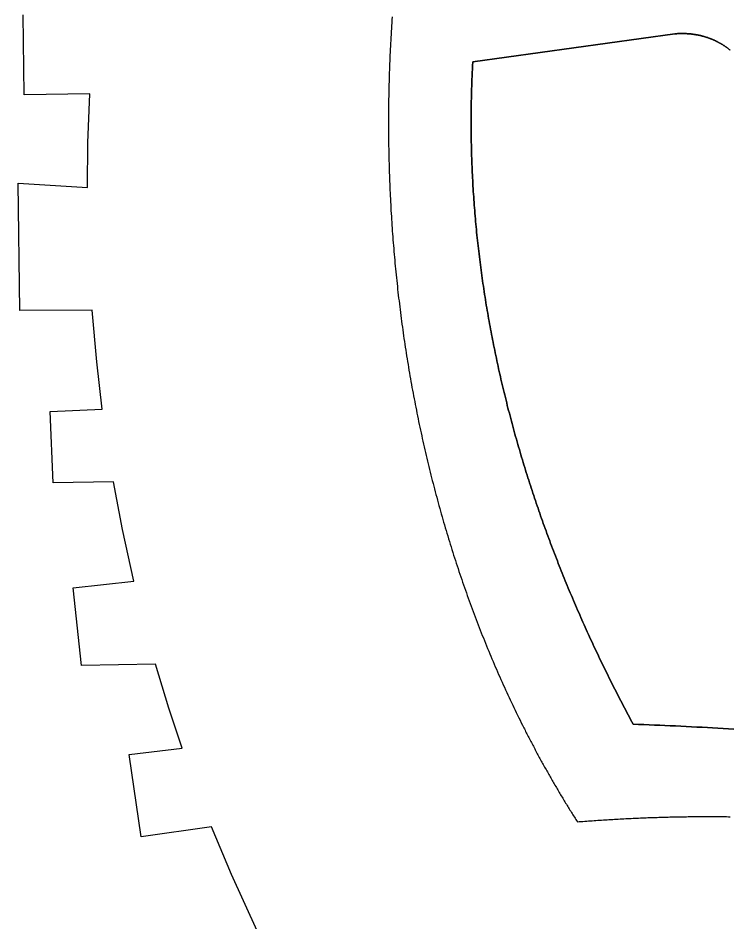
# Model space of a CAD drawing. Header units: millimetres. Extents: x -97041 to 275168, y -12500 to 263793.
# Drawn here: x 172 to 30171, y 91165 to 129284 of the extents above; entities that cross this region are included whole.
import ezdxf

# ---------------------------------------------------------------- set-up
doc = ezdxf.new("R2010")
doc.units = ezdxf.units.MM
doc.layers.add('CLOSED_AREAS', color=7, linetype='Continuous')
doc.layers.add('REGION_HOLES', color=7, linetype='Continuous')

msp = doc.modelspace()

# ---------------------------------------------------------------- linework, layer by layer
at = {"layer": 'CLOSED_AREAS'}
for points in [[(10248.85, 90824.544), (9163.043, 93201.822), (8323.646, 95211.533), (5355.166, 94788.976), (4860.292, 98265.531), (7087.032, 98532.338), (6529.639, 100213.84), (5968.282, 102063.036), (2846.711, 102003.891), (2498.833, 105284.799), (5051.255, 105555.44), (4571.161, 107735.297), (4189.776, 109745.538), (1654.638, 109708.868), (1520.819, 112713.803), (3719.308, 112811.71), (3484.819, 114801.71), (3291.373, 116979.048), (249.815, 116961.247), (172.13, 122331.858), (3093.675, 122142.652), (3112.662, 124032.019), (3189.103, 126091.826), (428.107, 126051.889), (379.311, 129425.379)], [(15936.382, 129334.321), (15927.924, 129210.977), (15919.702, 129087.607), (15911.717, 128964.214), (15903.968, 128840.797), (15896.456, 128717.357), (15889.181, 128593.895), (15882.143, 128470.413), (15875.342, 128346.909), (15868.777, 128223.387), (15862.45, 128099.845), (15856.359, 127976.285), (15850.506, 127852.708), (15844.89, 127729.115), (15839.511, 127605.505), (15834.369, 127481.881), (15829.464, 127358.243), (15824.797, 127234.591), (15820.367, 127110.926), (15816.175, 126987.25), (15812.22, 126863.562), (15808.503, 126739.865), (15805.023, 126616.157), (15801.782, 126492.441), (15798.777, 126368.717), (15796.011, 126244.985), (15793.483, 126121.247), (15791.192, 125997.503), (15789.139, 125873.755), (15787.325, 125750.002), (15785.748, 125626.245), (15784.41, 125502.487), (15783.309, 125378.726), (15782.447, 125254.964), (15781.824, 125131.202), (15781.438, 125007.44), (15781.291, 124883.68), (15781.383, 124759.921), (15781.713, 124636.166), (15782.281, 124512.414), (15783.089, 124388.666), (15784.134, 124264.923), (15785.419, 124141.186), (15786.942, 124017.456), (15788.704, 123893.733), (15790.706, 123770.019), (15792.946, 123646.313), (15795.425, 123522.617), (15798.143, 123398.931), (15801.1, 123275.257), (15804.296, 123151.595), (15807.732, 123027.946), (15811.407, 122904.31), (15815.321, 122780.688), (15819.475, 122657.082), (15823.868, 122533.492), (15828.501, 122409.918), (15833.373, 122286.362), (15838.484, 122162.824), (15843.836, 122039.304), (15849.427, 121915.805), (15855.258, 121792.326), (15861.329, 121668.869), (15867.639, 121545.433), (15874.19, 121422.021), (15880.981, 121298.631), (15888.011, 121175.267), (15895.282, 121051.927), (15902.793, 120928.614), (15910.544, 120805.327), (15918.535, 120682.068), (15926.767, 120558.836), (15935.239, 120435.634), (15943.952, 120312.462), (15952.905, 120189.32), (15962.098, 120066.21), (15971.533, 119943.131), (15981.207, 119820.086), (15991.123, 119697.074), (16001.279, 119574.096), (16011.676, 119451.154), (16022.314, 119328.248), (16033.193, 119205.378), (16044.313, 119082.546), (16055.674, 118959.752), (16067.277, 118836.998), (16079.12, 118714.283), (16091.204, 118591.608), (16103.53, 118468.975), (16116.097, 118346.385), (16128.905, 118223.837), (16141.955, 118101.332), (16155.247, 117978.873), (16168.779, 117856.458), (16182.554, 117734.089), (16196.57, 117611.768), (16210.828, 117489.493), (16225.327, 117367.267), (16240.069, 117245.09), (16255.052, 117122.963), (16270.277, 117000.887), (16285.744, 116878.862), (16301.454, 116756.889), (16317.405, 116634.969), (16333.598, 116513.103), (16350.034, 116391.291), (16366.712, 116269.534), (16383.632, 116147.834), (16400.795, 116026.19), (16418.2, 115904.604), (16435.847, 115783.076), (16453.737, 115661.608), (16471.87, 115540.199), (16490.245, 115418.851), (16508.863, 115297.564), (16527.724, 115176.34), (16546.827, 115055.178), (16566.173, 114934.08), (16585.763, 114813.047), (16605.595, 114692.079), (16625.67, 114571.177), (16645.989, 114450.342), (16666.55, 114329.574), (16687.355, 114208.875), (16708.403, 114088.245), (16729.694, 113967.685), (16751.228, 113847.196), (16773.006, 113726.778), (16795.028, 113606.432), (16817.293, 113486.159), (16839.801, 113365.96), (16862.554, 113245.836), (16885.549, 113125.787), (16908.789, 113005.814), (16932.272, 112885.918), (16956, 112766.099), (16979.971, 112646.359), (17004.186, 112526.698), (17028.645, 112407.117), (17053.348, 112287.617), (17078.296, 112168.198), (17103.487, 112048.862), (17128.923, 111929.609), (17154.603, 111810.439), (17180.528, 111691.354), (17206.696, 111572.354), (17233.11, 111453.44), (17259.767, 111334.614), (17286.67, 111215.875), (17313.817, 111097.224), (17341.208, 110978.663), (17368.845, 110860.191), (17396.726, 110741.811), (17424.852, 110623.522), (17453.223, 110505.325), (17481.839, 110387.221), (17510.7, 110269.211), (17539.806, 110151.296), (17569.157, 110033.476), (17598.753, 109915.752), (17628.595, 109798.125), (17658.681, 109680.596), (17689.013, 109563.165), (17719.591, 109445.834), (17750.414, 109328.602), (17781.482, 109211.472), (17812.796, 109094.443), (17844.356, 108977.516), (17876.161, 108860.692), (17908.212, 108743.972), (17940.509, 108627.357), (17973.052, 108510.847), (18005.84, 108394.444), (18038.875, 108278.147), (18072.155, 108161.958), (18105.682, 108045.878), (18139.454, 107929.907), (18173.473, 107814.046), (18207.738, 107698.296), (18242.249, 107582.657), (18277.007, 107467.131), (18312.011, 107351.717), (18347.262, 107236.418), (18382.759, 107121.234), (18418.502, 107006.164), (18454.492, 106891.212), (18490.729, 106776.376), (18527.212, 106661.657), (18563.943, 106547.058), (18600.92, 106432.578), (18638.144, 106318.217), (18675.615, 106203.978), (18713.333, 106089.86), (18751.298, 105975.865), (18789.51, 105861.993), (18827.969, 105748.244), (18866.675, 105634.621), (18905.629, 105521.123), (18944.83, 105407.751), (18984.278, 105294.506), (19023.974, 105181.389), (19063.917, 105068.4), (19104.108, 104955.541), (19144.547, 104842.812), (19185.233, 104730.214), (19226.167, 104617.748), (19267.348, 104505.414), (19308.778, 104393.213), (19350.455, 104281.146), (19392.38, 104169.214), (19434.553, 104057.417), (19476.974, 103945.757), (19519.644, 103834.234), (19562.561, 103722.848), (19605.727, 103611.601), (19649.141, 103500.494), (19692.803, 103389.526), (19736.713, 103278.7), (19780.872, 103168.015), (19825.28, 103057.473), (19869.936, 102947.074), (19914.841, 102836.819), (19959.994, 102726.709), (20005.396, 102616.744), (20051.047, 102506.925), (20096.946, 102397.254), (20143.094, 102287.731), (20189.492, 102178.356), (20236.138, 102069.13), (20283.033, 101960.055), (20330.178, 101851.131), (20377.571, 101742.358), (20425.214, 101633.738), (20473.106, 101525.271), (20521.247, 101416.958), (20569.638, 101308.8), (20618.278, 101200.798), (20667.168, 101092.952), (20716.307, 100985.263), (20765.695, 100877.732), (20815.334, 100770.359), (20865.221, 100663.146), (20915.359, 100556.094), (20965.747, 100449.202), (21016.384, 100342.472), (21067.271, 100235.904), (21118.409, 100129.5), (21169.796, 100023.26), (21221.433, 99917.185), (21273.321, 99811.275), (21325.458, 99705.531), (21377.846, 99599.955), (21430.484, 99494.547), (21483.373, 99389.308), (21509.911, 99336.751), (21536.512, 99284.237), (21563.175, 99231.766), (21589.901, 99179.338), (21616.69, 99126.952), (21643.541, 99074.609), (21670.455, 99022.309), (21697.432, 98970.052), (21724.471, 98917.838), (21751.573, 98865.667), (21778.737, 98813.54), (21805.965, 98761.456), (21833.255, 98709.416), (21860.607, 98657.419), (21888.023, 98605.466), (21915.501, 98553.557), (21943.041, 98501.692), (21970.645, 98449.87), (21998.311, 98398.093), (22026.04, 98346.36), (22053.831, 98294.671), (22081.686, 98243.027), (22109.603, 98191.427), (22137.583, 98139.872), (22165.626, 98088.362), (22193.731, 98036.896), (22221.899, 97985.475), (22250.13, 97934.099), (22278.424, 97882.768), (22306.781, 97831.483), (22335.2, 97780.242), (22363.682, 97729.047), (22392.227, 97677.898), (22420.835, 97626.794), (22449.506, 97575.735), (22478.24, 97524.722), (22507.036, 97473.756), (22535.895, 97422.835), (22564.817, 97371.96), (22593.802, 97321.131), (22622.85, 97270.349), (22651.961, 97219.613), (22681.135, 97168.923), (22710.371, 97118.28), (22739.671, 97067.683), (22769.033, 97017.133), (22798.458, 96966.63), (22827.947, 96916.174), (22857.498, 96865.765), (22887.112, 96815.402), (22916.789, 96765.087), (22946.529, 96714.82), (22976.332, 96664.6), (23006.198, 96614.427), (23036.126, 96564.302), (23066.118, 96514.224), (23096.173, 96464.194), (23126.291, 96414.212), (23156.472, 96364.279), (23186.716, 96314.393), (23217.023, 96264.555), (23247.392, 96214.765), (23277.825, 96165.024), (23308.321, 96115.332), (23338.88, 96065.688), (23369.502, 96016.092), (23400.187, 95966.545), (23430.936, 95917.047), (23461.747, 95867.598), (23492.621, 95818.198), (23523.559, 95768.848), (23554.559, 95719.546), (23585.623, 95670.294), (23616.749, 95621.091), (23647.939, 95571.937), (23679.192, 95522.833), (23710.508, 95473.779), (23741.887, 95424.775), (23820.515, 95431.013), (23899.12, 95437.162), (23977.702, 95443.221), (24056.26, 95449.19), (24134.796, 95455.07), (24213.307, 95460.86), (24291.796, 95466.561), (24370.261, 95472.172), (24448.702, 95477.694), (24527.12, 95483.126), (24605.514, 95488.469), (24683.885, 95493.722), (24762.233, 95498.886), (24840.556, 95503.96), (24918.856, 95508.945), (24997.132, 95513.841), (25075.385, 95518.647), (25153.614, 95523.364), (25231.818, 95527.991), (25309.999, 95532.529), (25388.157, 95536.978), (25466.29, 95541.338), (25544.399, 95545.608), (25622.484, 95549.789), (25700.546, 95553.88), (25778.583, 95557.883), (25856.596, 95561.796), (25934.585, 95565.619), (26012.549, 95569.354), (26090.49, 95572.999), (26168.406, 95576.555), (26246.298, 95580.022), (26324.166, 95583.4), (26402.009, 95586.689), (26479.828, 95589.888), (26557.623, 95592.999), (26635.393, 95596.02), (26713.139, 95598.952), (26790.86, 95601.795), (26868.556, 95604.549), (26946.228, 95607.214), (27023.875, 95609.79), (27101.498, 95612.277), (27179.096, 95614.674), (27256.669, 95616.983), (27334.217, 95619.203), (27411.741, 95621.334), (27489.24, 95623.376), (27566.713, 95625.329), (27644.162, 95627.193), (27721.586, 95628.968), (27798.985, 95630.654), (27876.359, 95632.251), (27953.708, 95633.759), (28031.032, 95635.179), (28108.33, 95636.509), (28185.604, 95637.751), (28262.852, 95638.904), (28340.075, 95639.968), (28417.273, 95640.943), (28494.445, 95641.83), (28571.593, 95642.628), (28648.714, 95643.337), (28725.811, 95643.957), (28802.881, 95644.488), (28879.927, 95644.931), (28956.947, 95645.285), (29033.941, 95645.55), (29110.91, 95645.727), (29187.853, 95645.815), (29264.77, 95645.814), (29341.662, 95645.725), (29418.528, 95645.547), (29495.368, 95645.281), (29572.182, 95644.926), (29648.971, 95644.482), (29725.734, 95643.95), (29802.47, 95643.329), (29879.181, 95642.619), (29955.866, 95641.822), (30032.525, 95640.935), (30109.157, 95639.96), (30185.764, 95638.897)], [(30179.058, 127940.008), (30162.459, 127952.94), (30145.795, 127965.773), (30129.064, 127978.508), (30112.267, 127991.142), (30095.402, 128003.676), (30078.469, 128016.108), (30061.468, 128028.439), (30044.398, 128040.666), (30027.259, 128052.791), (30010.05, 128064.811), (29992.771, 128076.726), (29975.421, 128088.536), (29958, 128100.24), (29940.507, 128111.837), (29922.942, 128123.326), (29905.305, 128134.707), (29887.594, 128145.979), (29869.81, 128157.141), (29851.952, 128168.193), (29834.02, 128179.134), (29816.012, 128189.963), (29797.929, 128200.68), (29779.77, 128211.283), (29761.534, 128221.773), (29743.222, 128232.148), (29724.832, 128242.408), (29706.364, 128252.552), (29687.818, 128262.579), (29669.193, 128272.489), (29650.489, 128282.281), (29631.705, 128291.954), (29612.84, 128301.508), (29593.895, 128310.942), (29574.869, 128320.255), (29555.761, 128329.446), (29536.571, 128338.515), (29517.298, 128347.461), (29497.942, 128356.284), (29478.502, 128364.982), (29458.978, 128373.556), (29439.37, 128382.003), (29419.676, 128390.324), (29399.897, 128398.518), (29380.032, 128406.585), (29360.081, 128414.523), (29340.042, 128422.331), (29319.917, 128430.01), (29299.703, 128437.558), (29279.4, 128444.975), (29259.009, 128452.26), (29238.529, 128459.413), (29217.958, 128466.432), (29197.298, 128473.317), (29176.546, 128480.067), (29155.703, 128486.682), (29134.769, 128493.16), (29113.742, 128499.502), (29092.622, 128505.706), (29071.41, 128511.772), (29050.103, 128517.699), (29028.703, 128523.487), (29007.207, 128529.134), (28985.617, 128534.64), (28963.931, 128540.004), (28942.149, 128545.226), (28920.271, 128550.305), (28898.295, 128555.24), (28876.222, 128560.03), (28854.051, 128564.676), (28831.781, 128569.175), (28809.413, 128573.528), (28786.945, 128577.734), (28764.377, 128581.791), (28741.709, 128585.7), (28718.94, 128589.46), (28696.069, 128593.069), (28673.097, 128596.528), (28650.022, 128599.835), (28626.845, 128602.99), (28603.564, 128605.992), (28580.18, 128608.84), (28556.692, 128611.535), (28533.098, 128614.074), (28509.4, 128616.458), (28485.596, 128618.685), (28461.686, 128620.756), (28437.669, 128622.668), (28413.545, 128624.422), (28389.314, 128626.017), (28364.974, 128627.453), (28340.526, 128628.727), (28315.969, 128629.841), (28291.303, 128630.792), (28266.526, 128631.581), (28241.639, 128632.207), (28216.642, 128632.668), (28191.532, 128632.965), (28166.311, 128633.097), (28140.978, 128633.062), (28115.532, 128632.861), (28089.972, 128632.492), (28064.299, 128631.955), (28038.511, 128631.249), (28012.609, 128630.373), (27986.591, 128629.327), (27960.458, 128628.11), (27934.208, 128626.722), (27907.842, 128625.161), (27881.359, 128623.427), (27854.758, 128621.519), (19335.24, 127446.413), (19331.973, 127387.748), (19328.785, 127329.092), (19325.673, 127270.447), (19322.64, 127211.811), (19319.684, 127153.186), (19316.805, 127094.571), (19314.003, 127035.965), (19311.278, 126977.37), (19308.631, 126918.785), (19306.061, 126860.211), (19303.567, 126801.647), (19301.151, 126743.093), (19298.811, 126684.549), (19296.548, 126626.016), (19294.361, 126567.493), (19292.252, 126508.981), (19290.218, 126450.479), (19288.261, 126391.988), (19286.38, 126333.507), (19284.576, 126275.037), (19282.848, 126216.577), (19281.195, 126158.129), (19279.619, 126099.691), (19278.119, 126041.264), (19276.695, 125982.847), (19275.346, 125924.442), (19274.073, 125866.047), (19272.876, 125807.663), (19271.754, 125749.29), (19270.708, 125690.929), (19269.737, 125632.578), (19268.841, 125574.238), (19268.021, 125515.91), (19267.276, 125457.592), (19266.01, 125340.991), (19265.045, 125224.434), (19264.378, 125107.923), (19264.01, 124991.458), (19263.94, 124875.038), (19264.167, 124758.665), (19264.69, 124642.338), (19265.51, 124526.058), (19266.625, 124409.825), (19268.034, 124293.64), (19269.738, 124177.502), (19271.735, 124061.412), (19274.025, 123945.37), (19276.607, 123829.377), (19279.481, 123713.433), (19282.646, 123597.538), (19286.101, 123481.693), (19289.846, 123365.897), (19293.88, 123250.151), (19298.202, 123134.456), (19302.813, 123018.811), (19307.71, 122903.217), (19312.895, 122787.675), (19318.365, 122672.184), (19324.121, 122556.745), (19330.161, 122441.358), (19336.486, 122326.023), (19343.094, 122210.741), (19349.985, 122095.513), (19357.159, 121980.337), (19364.614, 121865.215), (19372.35, 121750.148), (19380.366, 121635.134), (19388.663, 121520.175), (19397.238, 121405.27), (19406.092, 121290.421), (19415.224, 121175.627), (19424.633, 121060.889), (19434.319, 120946.207), (19444.281, 120831.581), (19454.519, 120717.012), (19465.031, 120602.5), (19475.818, 120488.045), (19486.878, 120373.647), (19498.211, 120259.307), (19509.817, 120145.026), (19521.694, 120030.802), (19533.842, 119916.638), (19546.261, 119802.532), (19558.95, 119688.485), (19571.908, 119574.499), (19585.134, 119460.572), (19598.629, 119346.705), (19612.39, 119232.898), (19626.419, 119119.153), (19640.714, 119005.468), (19655.274, 118891.845), (19670.099, 118778.283), (19685.189, 118664.784), (19700.542, 118551.346), (19716.158, 118437.972), (19732.036, 118324.66), (19748.177, 118211.411), (19764.578, 118098.225), (19781.24, 117985.104), (19798.162, 117872.046), (19815.343, 117759.053), (19832.783, 117646.124), (19850.481, 117533.26), (19868.436, 117420.462), (19886.649, 117307.729), (19905.117, 117195.061), (19923.841, 117082.46), (19942.82, 116969.926), (19962.053, 116857.457), (19981.54, 116745.056), (20001.28, 116632.723), (20021.272, 116520.457), (20041.517, 116408.258), (20062.012, 116296.128), (20082.758, 116184.067), (20103.754, 116072.074), (20125, 115960.15), (20146.494, 115848.296), (20168.236, 115736.511), (20190.226, 115624.796), (20212.463, 115513.152), (20234.945, 115401.578), (20257.674, 115290.075), (20280.647, 115178.643), (20303.865, 115067.283), (20327.327, 114955.994), (20351.032, 114844.778), (20374.979, 114733.633), (20399.168, 114622.562), (20423.599, 114511.563), (20448.27, 114400.638), (20473.181, 114289.786), (20498.332, 114179.008), (20523.721, 114068.304), (20549.349, 113957.674), (20575.214, 113847.12), (20601.316, 113736.64), (20627.654, 113626.235), (20654.228, 113515.907), (20681.037, 113405.654), (20708.081, 113295.477), (20735.358, 113185.377), (20762.868, 113075.354), (20790.612, 112965.407), (20818.587, 112855.538), (20846.793, 112745.747), (20875.23, 112636.034), (20903.897, 112526.399), (20932.794, 112416.843), (20961.919, 112307.366), (20991.273, 112197.967), (21020.855, 112088.649), (21050.663, 111979.41), (21080.698, 111870.251), (21110.958, 111761.172), (21141.444, 111652.174), (21172.154, 111543.257), (21203.087, 111434.422), (21234.245, 111325.668), (21265.624, 111216.996), (21297.226, 111108.405), (21329.05, 110999.898), (21361.093, 110891.473), (21393.358, 110783.131), (21425.841, 110674.873), (21458.544, 110566.698), (21491.465, 110458.607), (21524.603, 110350.6), (21557.959, 110242.678), (21591.531, 110134.841), (21625.318, 110027.089), (21659.321, 109919.422), (21693.539, 109811.841), (21727.97, 109704.346), (21762.615, 109596.937), (21797.473, 109489.615), (21832.542, 109382.38), (21867.823, 109275.232), (21903.315, 109168.172), (21939.017, 109061.199), (21974.928, 108954.314), (22011.049, 108847.518), (22047.378, 108740.811), (22083.914, 108634.192), (22120.658, 108527.663), (22157.608, 108421.223), (22194.764, 108314.874), (22232.126, 108208.614), (22269.691, 108102.445), (22307.461, 107996.367), (22345.435, 107890.379), (22383.61, 107784.483), (22421.989, 107678.679), (22460.568, 107572.967), (22499.349, 107467.347), (22538.33, 107361.82), (22577.51, 107256.385), (22616.889, 107151.043), (22656.467, 107045.795), (22696.243, 106940.641), (22736.216, 106835.581), (22776.385, 106730.615), (22816.75, 106625.744), (22857.311, 106520.968), (22898.066, 106416.286), (22939.015, 106311.701), (22980.158, 106207.211), (23021.493, 106102.817), (23063.021, 105998.52), (23104.74, 105894.32), (23146.65, 105790.216), (23188.751, 105686.21), (23231.041, 105582.302), (23273.52, 105478.491), (23316.188, 105374.778), (23359.043, 105271.165), (23402.086, 105167.649), (23445.315, 105064.233), (23488.731, 104960.917), (23532.331, 104857.7), (23576.117, 104754.583), (23620.086, 104651.566), (23664.239, 104548.65), (23708.575, 104445.834), (23753.093, 104343.12), (23797.793, 104240.508), (23842.673, 104137.997), (23887.735, 104035.588), (23932.975, 103933.282), (23978.395, 103831.078), (24023.994, 103728.977), (24069.77, 103626.979), (24115.724, 103525.085), (24161.854, 103423.295), (24208.161, 103321.609), (24254.642, 103220.027), (24301.299, 103118.551), (24348.13, 103017.179), (24395.134, 102915.912), (24442.311, 102814.751), (24489.66, 102713.697), (24537.182, 102612.748), (24584.874, 102511.906), (24632.736, 102411.17), (24680.769, 102310.542), (24728.97, 102210.021), (24777.341, 102109.608), (24825.879, 102009.303), (24874.584, 101909.106), (24923.457, 101809.018), (24972.495, 101709.038), (25021.699, 101609.168), (25071.067, 101509.408), (25120.6, 101409.757), (25170.296, 101310.216), (25220.156, 101210.786), (25270.178, 101111.466), (25320.361, 101012.257), (25370.706, 100913.16), (25421.211, 100814.174), (25471.876, 100715.3), (25522.7, 100616.538), (25573.683, 100517.889), (25624.824, 100419.352), (25676.122, 100320.929), (25727.577, 100222.618), (25779.188, 100124.422), (25830.955, 100026.339), (25882.876, 99928.371), (25934.952, 99830.517), (25987.182, 99732.778), (26039.564, 99635.154), (26092.099, 99537.646), (26316.137, 99528.787), (26540.1, 99519.748), (26763.985, 99510.521), (26987.791, 99501.102), (27211.515, 99491.486), (27435.155, 99481.668), (27658.709, 99471.642), (27882.175, 99461.403), (28105.55, 99450.945), (28328.833, 99440.264), (28552.021, 99429.354), (28775.112, 99418.21), (28998.104, 99406.826), (29220.995, 99395.198), (29443.782, 99383.32), (29666.463, 99371.187), (29889.036, 99358.793), (30111.5, 99346.134), (30333.851, 99333.203)]]:
    msp.add_lwpolyline(points, dxfattribs=at)
at = {"layer": 'REGION_HOLES'}
msp.add_lwpolyline([(30333.851, 99333.203), (30111.5, 99346.134), (29889.036, 99358.793), (29666.463, 99371.187), (29443.782, 99383.32), (29220.995, 99395.198), (28998.104, 99406.826), (28775.112, 99418.21), (28552.021, 99429.354), (28328.833, 99440.264), (28105.55, 99450.945), (27882.175, 99461.403), (27658.709, 99471.642), (27435.155, 99481.668), (27211.515, 99491.486), (26987.791, 99501.102), (26763.985, 99510.521), (26540.1, 99519.748), (26316.137, 99528.787), (26092.099, 99537.646), (26039.564, 99635.154), (25987.182, 99732.778), (25934.952, 99830.517), (25882.876, 99928.371), (25830.955, 100026.339), (25779.188, 100124.422), (25727.577, 100222.618), (25676.122, 100320.929), (25624.824, 100419.352), (25573.683, 100517.889), (25522.7, 100616.538), (25471.876, 100715.3), (25421.211, 100814.174), (25370.706, 100913.16), (25320.361, 101012.257), (25270.178, 101111.466), (25220.156, 101210.786), (25170.296, 101310.216), (25120.6, 101409.757), (25071.067, 101509.408), (25021.699, 101609.168), (24972.495, 101709.038), (24923.457, 101809.018), (24874.584, 101909.106), (24825.879, 102009.303), (24777.341, 102109.608), (24728.97, 102210.021), (24680.769, 102310.542), (24632.736, 102411.17), (24584.874, 102511.906), (24537.182, 102612.748), (24489.66, 102713.697), (24442.311, 102814.751), (24395.134, 102915.912), (24348.13, 103017.179), (24301.299, 103118.551), (24254.642, 103220.027), (24208.161, 103321.609), (24161.854, 103423.295), (24115.724, 103525.085), (24069.77, 103626.979), (24023.994, 103728.977), (23978.395, 103831.078), (23932.975, 103933.282), (23887.735, 104035.588), (23842.673, 104137.997), (23797.793, 104240.508), (23753.093, 104343.12), (23708.575, 104445.834), (23664.239, 104548.65), (23620.086, 104651.566), (23576.117, 104754.583), (23532.331, 104857.7), (23488.731, 104960.917), (23445.315, 105064.233), (23402.086, 105167.649), (23359.043, 105271.165), (23316.188, 105374.778), (23273.52, 105478.491), (23231.041, 105582.302), (23188.751, 105686.21), (23146.65, 105790.216), (23104.74, 105894.32), (23063.021, 105998.52), (23021.493, 106102.817), (22980.158, 106207.211), (22939.015, 106311.701), (22898.066, 106416.286), (22857.311, 106520.968), (22816.75, 106625.744), (22776.385, 106730.615), (22736.216, 106835.581), (22696.243, 106940.641), (22656.467, 107045.795), (22616.889, 107151.043), (22577.51, 107256.385), (22538.33, 107361.82), (22499.349, 107467.347), (22460.568, 107572.967), (22421.989, 107678.679), (22383.61, 107784.483), (22345.435, 107890.379), (22307.461, 107996.367), (22269.691, 108102.445), (22232.126, 108208.614), (22194.764, 108314.874), (22157.608, 108421.223), (22120.658, 108527.663), (22083.914, 108634.192), (22047.378, 108740.811), (22011.049, 108847.518), (21974.928, 108954.314), (21939.017, 109061.199), (21903.315, 109168.172), (21867.823, 109275.232), (21832.542, 109382.38), (21797.473, 109489.615), (21762.615, 109596.937), (21727.97, 109704.346), (21693.539, 109811.841), (21659.321, 109919.422), (21625.318, 110027.089), (21591.531, 110134.841), (21557.959, 110242.678), (21524.603, 110350.6), (21491.465, 110458.607), (21458.544, 110566.698), (21425.841, 110674.873), (21393.358, 110783.131), (21361.093, 110891.473), (21329.05, 110999.898), (21297.226, 111108.405), (21265.624, 111216.996), (21234.245, 111325.668), (21203.087, 111434.422), (21172.154, 111543.257), (21141.444, 111652.174), (21110.958, 111761.172), (21080.698, 111870.251), (21050.663, 111979.41), (21020.855, 112088.649), (20991.273, 112197.967), (20961.919, 112307.366), (20932.794, 112416.843), (20903.897, 112526.399), (20875.23, 112636.034), (20846.793, 112745.747), (20818.587, 112855.538), (20790.612, 112965.407), (20762.868, 113075.354), (20735.358, 113185.377), (20708.081, 113295.477), (20681.037, 113405.654), (20654.228, 113515.907), (20627.654, 113626.235), (20601.316, 113736.64), (20575.214, 113847.12), (20549.349, 113957.674), (20523.721, 114068.304), (20498.332, 114179.008), (20473.181, 114289.786), (20448.27, 114400.638), (20423.599, 114511.563), (20399.168, 114622.562), (20374.979, 114733.633), (20351.032, 114844.778), (20327.327, 114955.994), (20303.865, 115067.283), (20280.647, 115178.643), (20257.674, 115290.075), (20234.945, 115401.578), (20212.463, 115513.152), (20190.226, 115624.796), (20168.236, 115736.511), (20146.494, 115848.296), (20125, 115960.15), (20103.754, 116072.074), (20082.758, 116184.067), (20062.012, 116296.128), (20041.517, 116408.258), (20021.272, 116520.457), (20001.28, 116632.723), (19981.54, 116745.056), (19962.053, 116857.457), (19942.82, 116969.926), (19923.841, 117082.46), (19905.117, 117195.061), (19886.649, 117307.729), (19868.436, 117420.462), (19850.481, 117533.26), (19832.783, 117646.124), (19815.343, 117759.053), (19798.162, 117872.046), (19781.24, 117985.104), (19764.578, 118098.225), (19748.177, 118211.411), (19732.036, 118324.66), (19716.158, 118437.972), (19700.542, 118551.346), (19685.189, 118664.784), (19670.099, 118778.283), (19655.274, 118891.845), (19640.714, 119005.468), (19626.419, 119119.153), (19612.39, 119232.898), (19598.629, 119346.705), (19585.134, 119460.572), (19571.908, 119574.499), (19558.95, 119688.485), (19546.261, 119802.532), (19533.842, 119916.638), (19521.694, 120030.802), (19509.817, 120145.026), (19498.211, 120259.307), (19486.878, 120373.647), (19475.818, 120488.045), (19465.031, 120602.5), (19454.519, 120717.012), (19444.281, 120831.581), (19434.319, 120946.207), (19424.633, 121060.889), (19415.224, 121175.627), (19406.092, 121290.421), (19397.238, 121405.27), (19388.663, 121520.175), (19380.366, 121635.134), (19372.35, 121750.148), (19364.614, 121865.215), (19357.159, 121980.337), (19349.985, 122095.513), (19343.094, 122210.741), (19336.486, 122326.023), (19330.161, 122441.358), (19324.121, 122556.745), (19318.365, 122672.184), (19312.895, 122787.675), (19307.71, 122903.217), (19302.813, 123018.811), (19298.202, 123134.456), (19293.88, 123250.151), (19289.846, 123365.897), (19286.101, 123481.693), (19282.646, 123597.538), (19279.481, 123713.433), (19276.607, 123829.377), (19274.025, 123945.37), (19271.735, 124061.412), (19269.738, 124177.502), (19268.034, 124293.64), (19266.625, 124409.825), (19265.51, 124526.058), (19264.69, 124642.338), (19264.167, 124758.665), (19263.94, 124875.038), (19264.01, 124991.458), (19264.378, 125107.923), (19265.045, 125224.434), (19266.01, 125340.991), (19267.276, 125457.592), (19268.021, 125515.91), (19268.841, 125574.238), (19269.737, 125632.578), (19270.708, 125690.929), (19271.754, 125749.29), (19272.876, 125807.663), (19274.073, 125866.047), (19275.346, 125924.442), (19276.695, 125982.847), (19278.119, 126041.264), (19279.619, 126099.691), (19281.195, 126158.129), (19282.848, 126216.577), (19284.576, 126275.037), (19286.38, 126333.507), (19288.261, 126391.988), (19290.218, 126450.479), (19292.252, 126508.981), (19294.361, 126567.493), (19296.548, 126626.016), (19298.811, 126684.549), (19301.151, 126743.093), (19303.567, 126801.647), (19306.061, 126860.211), (19308.631, 126918.785), (19311.278, 126977.37), (19314.003, 127035.965), (19316.805, 127094.571), (19319.684, 127153.186), (19322.64, 127211.811), (19325.673, 127270.447), (19328.785, 127329.092), (19331.973, 127387.748), (19335.24, 127446.413), (27854.758, 128621.519), (27881.359, 128623.427), (27907.842, 128625.161), (27934.208, 128626.722), (27960.458, 128628.11), (27986.591, 128629.327), (28012.609, 128630.373), (28038.511, 128631.249), (28064.299, 128631.955), (28089.972, 128632.492), (28115.532, 128632.861), (28140.978, 128633.062), (28166.311, 128633.097), (28191.532, 128632.965), (28216.642, 128632.668), (28241.639, 128632.207), (28266.526, 128631.581), (28291.303, 128630.792), (28315.969, 128629.841), (28340.526, 128628.727), (28364.974, 128627.453), (28389.314, 128626.017), (28413.545, 128624.422), (28437.669, 128622.668), (28461.686, 128620.756), (28485.596, 128618.685), (28509.4, 128616.458), (28533.098, 128614.074), (28556.692, 128611.535), (28580.18, 128608.84), (28603.564, 128605.992), (28626.845, 128602.99), (28650.022, 128599.835), (28673.097, 128596.528), (28696.069, 128593.069), (28718.94, 128589.46), (28741.709, 128585.7), (28764.377, 128581.791), (28786.945, 128577.734), (28809.413, 128573.528), (28831.781, 128569.175), (28854.051, 128564.676), (28876.222, 128560.03), (28898.295, 128555.24), (28920.271, 128550.305), (28942.149, 128545.226), (28963.931, 128540.004), (28985.617, 128534.64), (29007.207, 128529.134), (29028.703, 128523.487), (29050.103, 128517.699), (29071.41, 128511.772), (29092.622, 128505.706), (29113.742, 128499.502), (29134.769, 128493.16), (29155.703, 128486.682), (29176.546, 128480.067), (29197.298, 128473.317), (29217.958, 128466.432), (29238.529, 128459.413), (29259.009, 128452.26), (29279.4, 128444.975), (29299.703, 128437.558), (29319.917, 128430.01), (29340.042, 128422.331), (29360.081, 128414.523), (29380.032, 128406.585), (29399.897, 128398.518), (29419.676, 128390.324), (29439.37, 128382.003), (29458.978, 128373.556), (29478.502, 128364.982), (29497.942, 128356.284), (29517.298, 128347.461), (29536.571, 128338.515), (29555.761, 128329.446), (29574.869, 128320.255), (29593.895, 128310.942), (29612.84, 128301.508), (29631.705, 128291.954), (29650.489, 128282.281), (29669.193, 128272.489), (29687.818, 128262.579), (29706.364, 128252.552), (29724.832, 128242.408), (29743.222, 128232.148), (29761.534, 128221.773), (29779.77, 128211.283), (29797.929, 128200.68), (29816.012, 128189.963), (29834.02, 128179.134), (29851.952, 128168.193), (29869.81, 128157.141), (29887.594, 128145.979), (29905.305, 128134.707), (29922.942, 128123.326), (29940.507, 128111.837), (29958, 128100.24), (29975.421, 128088.536), (29992.771, 128076.726), (30010.05, 128064.811), (30027.259, 128052.791), (30044.398, 128040.666), (30061.468, 128028.439), (30078.469, 128016.108), (30095.402, 128003.676), (30112.267, 127991.142), (30129.064, 127978.508), (30145.795, 127965.773), (30162.459, 127952.94), (30179.058, 127940.008)], dxfattribs=at)

doc.saveas('drawing.dxf')
